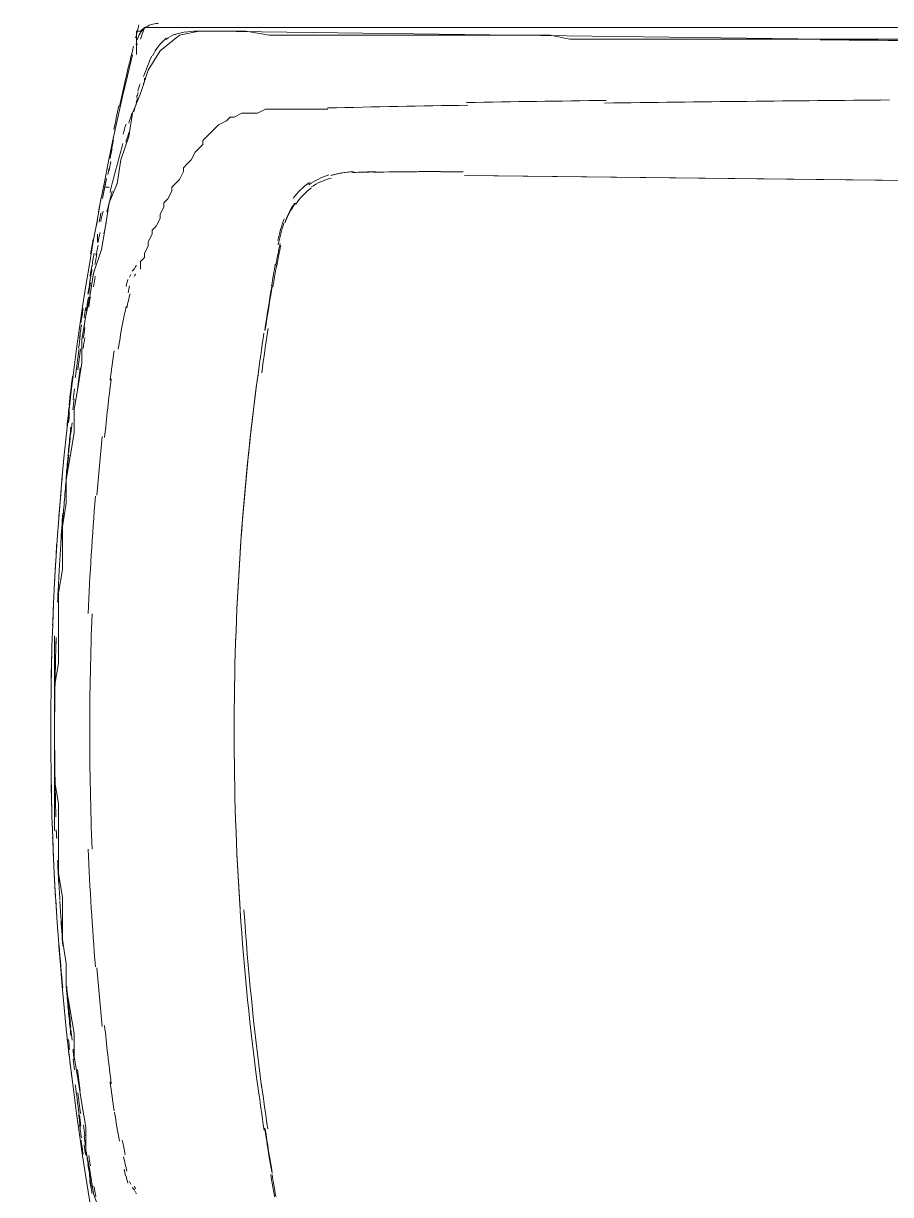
# Model space of a CAD drawing. Header units: metres. Extents: x 349703 to 349913, y 9282546 to 9282694.
# Drawn here: x 349793.636 to 349794.042, y 9282653.285 to 9282653.834 of the extents above; entities that cross this region are included whole.
import ezdxf

# ---------------------------------------------------------------- set-up
doc = ezdxf.new("R2010")
doc.units = ezdxf.units.M
doc.header["$LTSCALE"] = 0.25
doc.layers.add('ARQ-FONDO', color=253, linetype='CONTINUOUS', lineweight=9)

# ---------------------------------------------------------------- blocks, each defined once
blk = doc.blocks.new('LAVADORA')
at = {"layer": 'ARQ-FONDO', "linetype": 'Continuous', "lineweight": -2}
for p, q in [((3916.48117, 1596.18049), (3915.8488, 1596.18049)), ((3916.45741, 1596.17866), (3916.31486, 1596.17683)), ((3916.48849, 1596.18049), (3916.48117, 1596.18049)), ((3916.49031, 1596.17501), (3916.48849, 1596.18049)), ((3916.49031, 1596.17866), (3916.49214, 1596.17866)), ((3916.49214, 1596.17866), (3916.49214, 1596.1677)), ((3916.17047, 1596.17501), (3916.31486, 1596.17683)), ((3916.48849, 1596.1549), (3916.48849, 1596.15673)), ((3916.50676, 1596.10555), (3916.50493, 1596.10555)), ((3916.51042, 1596.08179), (3916.51042, 1596.08362)), ((3916.51042, 1596.07997), (3916.51042, 1596.08179))]:
    blk.add_line(p, q, dxfattribs=at)
for points in [[(3915.84514, 1596.18049), (3916.48849, 1596.18049), (3916.49031, 1596.17866), (3916.49214, 1596.17866), (3916.49214, 1596.1677)], [(3916.50859, 1595.62305), (3916.51225, 1595.63401), (3916.51407, 1595.64498), (3916.5159, 1595.65412), (3916.5159, 1595.66508), (3916.51773, 1595.67605), (3916.51956, 1595.68702), (3916.52138, 1595.69798), (3916.52138, 1595.70895), (3916.52321, 1595.71991), (3916.52504, 1595.73088), (3916.52504, 1595.74185), (3916.52687, 1595.75281), (3916.52687, 1595.76378), (3916.52687, 1595.77292), (3916.52869, 1595.78388), (3916.52869, 1595.79485), (3916.52869, 1595.80582), (3916.52869, 1595.81678), (3916.53052, 1595.82775), (3916.53052, 1595.83871), (3916.53052, 1595.84968), (3916.53052, 1595.86065), (3916.53052, 1595.87161), (3916.52869, 1595.88258), (3916.52869, 1595.89354), (3916.52869, 1595.90451), (3916.52869, 1595.91548), (3916.52687, 1595.92644), (3916.52687, 1595.93741), (3916.52687, 1595.94655), (3916.52504, 1595.95751), (3916.52504, 1595.96848), (3916.52321, 1595.97944), (3916.52138, 1595.99041), (3916.52138, 1596.00138), (3916.51956, 1596.01234), (3916.51773, 1596.02331), (3916.51773, 1596.03427), (3916.5159, 1596.04524), (3916.51407, 1596.05438), (3916.51225, 1596.06535), (3916.50859, 1596.07631), (3916.50676, 1596.08728), (3916.50493, 1596.09824), (3916.50128, 1596.10738), (3916.49945, 1596.11835), (3916.4958, 1596.12931), (3916.49397, 1596.14028), (3916.49031, 1596.14942), (3916.48666, 1596.16038), (3916.48117, 1596.16952), (3916.47204, 1596.17683), (3916.4629, 1596.17866), (3916.45193, 1596.17866), (3916.44097, 1596.17866), (3916.43, 1596.17683), (3916.41903, 1596.17683), (3916.40807, 1596.17683), (3916.3971, 1596.17683), (3916.38614, 1596.17683), (3916.37517, 1596.17683), (3916.3642, 1596.17683), (3916.35324, 1596.17683), (3916.34227, 1596.17683), (3916.33131, 1596.17683), (3916.32034, 1596.17683), (3916.30937, 1596.17683), (3916.29841, 1596.17683), (3916.28927, 1596.17501), (3916.2783, 1596.17501), (3916.26734, 1596.17501), (3916.25637, 1596.17501), (3916.2454, 1596.17501), (3916.23444, 1596.17501), (3916.22347, 1596.17501), (3916.21251, 1596.17501), (3916.20154, 1596.17501), (3916.19057, 1596.17501), (3916.17961, 1596.17501), (3916.16864, 1596.17501), (3916.15768, 1596.17501), (3916.14671, 1596.17501), (3916.13574, 1596.17501)], [(3916.48117, 1596.18049), (3915.8488, 1596.18049), (3915.84697, 1596.18049)], [(3916.33679, 1596.11104), (3916.17047, 1596.10921), (3916.00598, 1596.10738), (3916.00598, 1596.10921), (3916.00598, 1596.11104), (3916.00598, 1596.11286), (3916.00598, 1596.11469), (3916.00598, 1596.11652), (3916.00598, 1596.11835), (3916.00598, 1596.12018), (3916.00598, 1596.122), (3916.00598, 1596.12383), (3916.00598, 1596.12749), (3916.00598, 1596.12931), (3916.00598, 1596.13297), (3916.00598, 1596.1348), (3916.00598, 1596.13662), (3916.00598, 1596.14028), (3916.00598, 1596.14211), (3916.00598, 1596.14394), (3916.00598, 1596.14576), (3916.00598, 1596.14759)], [(3916.49031, 1596.06717), (3916.49031, 1596.07083), (3916.48849, 1596.07266), (3916.48849, 1596.07448), (3916.48666, 1596.07814), (3916.48666, 1596.07997), (3916.48483, 1596.08362), (3916.48483, 1596.08545), (3916.483, 1596.08728), (3916.48117, 1596.09093), (3916.48117, 1596.09276), (3916.47935, 1596.09642), (3916.47935, 1596.09824), (3916.47752, 1596.10007), (3916.47569, 1596.10373), (3916.47569, 1596.10555), (3916.47386, 1596.10738), (3916.47204, 1596.10921), (3916.47021, 1596.11286), (3916.47021, 1596.11469), (3916.46838, 1596.11652), (3916.46655, 1596.11835), (3916.46473, 1596.122), (3916.4629, 1596.12383), (3916.46107, 1596.12566), (3916.46107, 1596.12749), (3916.45924, 1596.12931), (3916.45741, 1596.13114), (3916.45559, 1596.13297), (3916.45376, 1596.1348), (3916.4501, 1596.13662), (3916.44828, 1596.13845), (3916.44645, 1596.13845), (3916.44279, 1596.14028), (3916.44097, 1596.14028), (3916.43731, 1596.14028), (3916.43548, 1596.14028), (3916.43183, 1596.14211), (3916.43, 1596.14211), (3916.42634, 1596.14211), (3916.42452, 1596.14211), (3916.42269, 1596.14211), (3916.41903, 1596.14211), (3916.41721, 1596.14211), (3916.41355, 1596.14211), (3916.41172, 1596.14211), (3916.40807, 1596.14211), (3916.40624, 1596.14211), (3916.40258, 1596.14211)], [(3916.40258, 1596.14211), (3916.40624, 1596.14211), (3916.40807, 1596.14211), (3916.41172, 1596.14211), (3916.41355, 1596.14211), (3916.41721, 1596.14211), (3916.41903, 1596.14211), (3916.42269, 1596.14211), (3916.42452, 1596.14211), (3916.42634, 1596.14211), (3916.43, 1596.14211), (3916.43183, 1596.14211), (3916.43548, 1596.14028), (3916.43731, 1596.14028), (3916.44097, 1596.14028), (3916.44279, 1596.14028), (3916.44645, 1596.13845), (3916.44828, 1596.13845), (3916.4501, 1596.13662), (3916.45376, 1596.1348), (3916.45559, 1596.13297), (3916.45741, 1596.13114), (3916.45924, 1596.12931), (3916.46107, 1596.12749), (3916.46107, 1596.12566), (3916.4629, 1596.12383), (3916.46473, 1596.122), (3916.46655, 1596.11835), (3916.46838, 1596.11652), (3916.47021, 1596.11469), (3916.47021, 1596.11286), (3916.47204, 1596.10921), (3916.47386, 1596.10738), (3916.47569, 1596.10555), (3916.47569, 1596.10373), (3916.47752, 1596.10007), (3916.47935, 1596.09824), (3916.47935, 1596.09642), (3916.48117, 1596.09276), (3916.48117, 1596.09093), (3916.483, 1596.08728), (3916.48483, 1596.08545), (3916.48483, 1596.08362), (3916.48666, 1596.07997), (3916.48666, 1596.07814), (3916.48849, 1596.07448), (3916.48849, 1596.07266), (3916.49031, 1596.07083), (3916.49031, 1596.06717)], [(3916.00781, 1596.10738), (3916.17412, 1596.10921), (3916.33862, 1596.11104)], [(3916.51042, 1596.07997), (3916.51042, 1596.08179), (3916.51042, 1596.08362)], [(3916.52869, 1595.89903), (3916.52869, 1595.90268), (3916.52869, 1595.90451), (3916.52869, 1595.90634), (3916.52869, 1595.90817), (3916.52869, 1595.90999)], [(3916.52869, 1595.78937), (3916.52869, 1595.79119), (3916.52869, 1595.79302), (3916.52869, 1595.79485), (3916.52869, 1595.79668), (3916.52869, 1595.80033)]]:
    blk.add_lwpolyline(points, dxfattribs=at)
blk.add_lwpolyline([(3916.53052, 1595.89537), (3916.53052, 1595.89537), (3916.53052, 1595.80399)], close=True, dxfattribs=at)
for points in [[(3916.46466, 1596.17864), (3916.46293, 1596.17867), (3916.46121, 1596.17867), (3916.45948, 1596.17865)], [(3916.46934, 1596.17821), (3916.46766, 1596.17848), (3916.46596, 1596.17864), (3916.46426, 1596.17866)], [(3916.48536, 1596.18177), (3916.4843, 1596.18213), (3916.48319, 1596.18232), (3916.48207, 1596.18232)], [(3916.48536, 1596.18177), (3916.4843, 1596.18213), (3916.48319, 1596.18232), (3916.48207, 1596.18232)], [(3916.48828, 1596.18018), (3916.4874, 1596.18087), (3916.48641, 1596.18141), (3916.48536, 1596.18177)], [(3916.48828, 1596.18018), (3916.4874, 1596.18087), (3916.48641, 1596.18141), (3916.48536, 1596.18177)], [(3916.49053, 1596.17773), (3916.48992, 1596.17866), (3916.48916, 1596.17949), (3916.48828, 1596.18018)], [(3916.49053, 1596.17773), (3916.48992, 1596.17866), (3916.48916, 1596.17949), (3916.48828, 1596.18018)], [(3916.49259, 1596.17552), (3916.49209, 1596.17755), (3916.49158, 1596.17958), (3916.49107, 1596.18161)], [(3916.02737, 1596.17357), (3916.0756, 1596.17382), (3916.12382, 1596.17419), (3916.17205, 1596.17468)], [(3916.47432, 1596.17695), (3916.47273, 1596.1776), (3916.47107, 1596.17807), (3916.46938, 1596.17835)], [(3916.47841, 1596.17478), (3916.47709, 1596.17585), (3916.47563, 1596.17672), (3916.47407, 1596.17736)], [(3916.48461, 1596.1671), (3916.48314, 1596.17032), (3916.48095, 1596.17315), (3916.47821, 1596.17538)], [(3916.49185, 1596.17467), (3916.49158, 1596.17576), (3916.49113, 1596.17679), (3916.49053, 1596.17773)], [(3916.49185, 1596.17467), (3916.49158, 1596.17576), (3916.49113, 1596.17679), (3916.49053, 1596.17773)], [(3916.49238, 1596.17228), (3916.49227, 1596.17272), (3916.49216, 1596.17315), (3916.49206, 1596.17359)], [(3916.49238, 1596.17228), (3916.49227, 1596.17272), (3916.49216, 1596.17315), (3916.49206, 1596.17359)], [(3916.49179, 1596.17276), (3916.49189, 1596.17231), (3916.49201, 1596.17187), (3916.49213, 1596.17143)], [(3916.49179, 1596.17276), (3916.49189, 1596.17231), (3916.49201, 1596.17187), (3916.49213, 1596.17143)], [(3916.4957, 1596.16279), (3916.495, 1596.16573), (3916.49429, 1596.16866), (3916.49357, 1596.17159)], [(3916.4957, 1596.16279), (3916.495, 1596.16573), (3916.49429, 1596.16866), (3916.49357, 1596.17159)], [(3916.4941, 1595.53377), (3916.54511, 1595.74195), (3916.5451, 1595.95937), (3916.49407, 1596.16755)], [(3916.48891, 1596.15744), (3916.48776, 1596.16069), (3916.48647, 1596.16388), (3916.48505, 1596.16701)], [(3916.49769, 1596.15452), (3916.49702, 1596.15742), (3916.49634, 1596.16032), (3916.49565, 1596.16322)], [(3916.49769, 1596.15452), (3916.49702, 1596.15742), (3916.49634, 1596.16032), (3916.49565, 1596.16322)], [(3916.4882, 1596.15583), (3916.48807, 1596.15621), (3916.48794, 1596.15658), (3916.48781, 1596.15695)], [(3916.4891, 1596.15339), (3916.48896, 1596.15378), (3916.48883, 1596.15418), (3916.48869, 1596.15457)], [(3916.4913, 1596.15171), (3916.49104, 1596.15246), (3916.49078, 1596.15322), (3916.49052, 1596.15397)], [(3916.49159, 1596.15054), (3916.49133, 1596.15131), (3916.49107, 1596.15208), (3916.49081, 1596.15285)], [(3916.50021, 1596.14342), (3916.49937, 1596.14715), (3916.49852, 1596.15087), (3916.49766, 1596.15459)], [(3916.50021, 1596.14342), (3916.49937, 1596.14715), (3916.49852, 1596.15087), (3916.49766, 1596.15459)], [(3916.273, 1596.14502), (3916.22854, 1596.14559), (3916.18408, 1596.14606), (3916.13962, 1596.14644)], [(3916.273, 1596.14502), (3916.22854, 1596.14559), (3916.18408, 1596.14606), (3916.13962, 1596.14644)], [(3916.33766, 1596.14527), (3916.31584, 1596.14564), (3916.29403, 1596.14596), (3916.27221, 1596.14624)], [(3916.33766, 1596.14527), (3916.31584, 1596.14564), (3916.29403, 1596.14596), (3916.27221, 1596.14624)], [(3916.49216, 1596.1476), (3916.49191, 1596.14836), (3916.49166, 1596.14912), (3916.4914, 1596.14988)], [(3916.49236, 1596.14511), (3916.49211, 1596.14588), (3916.49186, 1596.14664), (3916.49161, 1596.1474)], [(3916.40267, 1596.14274), (3916.38081, 1596.14321), (3916.35895, 1596.14363), (3916.33708, 1596.144)], [(3916.40267, 1596.14274), (3916.38081, 1596.14321), (3916.35895, 1596.14363), (3916.33708, 1596.144)], [(3916.49349, 1596.14091), (3916.493, 1596.14246), (3916.4925, 1596.14401), (3916.492, 1596.14556)], [(3916.49574, 1596.1356), (3916.49526, 1596.13714), (3916.49479, 1596.13868), (3916.4943, 1596.14021)], [(3916.50283, 1596.13259), (3916.50203, 1596.13628), (3916.50122, 1596.13995), (3916.50039, 1596.14363)], [(3916.50283, 1596.13259), (3916.50203, 1596.13628), (3916.50122, 1596.13995), (3916.50039, 1596.14363)], [(3916.49849, 1596.13049), (3916.49803, 1596.13205), (3916.49756, 1596.13361), (3916.49708, 1596.13516)], [(3916.49712, 1596.1266), (3916.49667, 1596.12815), (3916.49622, 1596.1297), (3916.49576, 1596.13125)], [(3916.50325, 1596.12753), (3916.50291, 1596.12911), (3916.50257, 1596.13069), (3916.50222, 1596.13227)], [(3916.50325, 1596.12753), (3916.50291, 1596.12911), (3916.50257, 1596.13069), (3916.50222, 1596.13227)], [(3916.50113, 1596.11662), (3916.50028, 1596.11975), (3916.49941, 1596.12287), (3916.49852, 1596.12598)], [(3916.50394, 1596.12302), (3916.50362, 1596.12453), (3916.5033, 1596.12605), (3916.50297, 1596.12756)], [(3916.50394, 1596.12302), (3916.50362, 1596.12453), (3916.5033, 1596.12605), (3916.50297, 1596.12756)], [(3916.50455, 1596.119), (3916.50423, 1596.12055), (3916.50391, 1596.12209), (3916.50358, 1596.12363)], [(3916.50455, 1596.119), (3916.50423, 1596.12055), (3916.50391, 1596.12209), (3916.50358, 1596.12363)], [(3916.35996, 1596.11286), (3916.35305, 1596.11288), (3916.34615, 1596.11284), (3916.33925, 1596.11275)], [(3916.36018, 1596.11285), (3916.3533, 1596.11289), (3916.34641, 1596.11286), (3916.33953, 1596.11276)], [(3916.37914, 1596.11262), (3916.3722, 1596.11276), (3916.36527, 1596.11284), (3916.35834, 1596.11286)], [(3916.38147, 1596.11258), (3916.3746, 1596.11272), (3916.36774, 1596.1128), (3916.36088, 1596.11284)], [(3916.39072, 1596.11243), (3916.38726, 1596.11262), (3916.3838, 1596.11274), (3916.38033, 1596.11281)], [(3916.39096, 1596.11246), (3916.38749, 1596.11259), (3916.38403, 1596.11268), (3916.38056, 1596.11275)], [(3916.4008, 1596.11125), (3916.39744, 1596.11217), (3916.39399, 1596.11271), (3916.39052, 1596.11283)], [(3916.4012, 1596.11098), (3916.3979, 1596.11201), (3916.39448, 1596.11263), (3916.39102, 1596.11281)], [(3916.50339, 1596.10787), (3916.50259, 1596.111), (3916.50178, 1596.11413), (3916.50093, 1596.11725)], [(3916.50513, 1596.11307), (3916.50481, 1596.11459), (3916.5045, 1596.11611), (3916.50419, 1596.11762)], [(3916.50513, 1596.11307), (3916.50481, 1596.11459), (3916.5045, 1596.11611), (3916.50419, 1596.11762)], [(3916.50561, 1596.11145), (3916.5054, 1596.11248), (3916.50519, 1596.11351), (3916.50498, 1596.11454)], [(3916.50561, 1596.11145), (3916.5054, 1596.11248), (3916.50519, 1596.11351), (3916.50498, 1596.11454)], [(3916.41038, 1596.10559), (3916.40752, 1596.10752), (3916.40437, 1596.10897), (3916.40105, 1596.10988)], [(3916.41148, 1596.10665), (3916.40864, 1596.10873), (3916.40548, 1596.11034), (3916.40212, 1596.1114)], [(3916.4188, 1596.10037), (3916.41672, 1596.10326), (3916.41414, 1596.10575), (3916.41119, 1596.10773)], [(3916.50457, 1596.10313), (3916.50418, 1596.10471), (3916.50379, 1596.10629), (3916.50339, 1596.10787)], [(3916.50682, 1596.10636), (3916.5066, 1596.10746), (3916.50638, 1596.10856), (3916.50615, 1596.10966)], [(3916.50679, 1596.10649), (3916.50658, 1596.10754), (3916.50637, 1596.1086), (3916.50615, 1596.10966)], [(3916.4176, 1596.09765), (3916.41565, 1596.10055), (3916.41322, 1596.1031), (3916.4104, 1596.10517)], [(3916.50477, 1596.09894), (3916.50439, 1596.10052), (3916.50401, 1596.1021), (3916.50362, 1596.10368)], [(3916.50807, 1596.10023), (3916.50764, 1596.10244), (3916.5072, 1596.10464), (3916.50676, 1596.10685)], [(3916.50807, 1596.10023), (3916.50765, 1596.10235), (3916.50723, 1596.10447), (3916.50681, 1596.10658)], [(3916.42251, 1596.08902), (3916.42137, 1596.09226), (3916.41977, 1596.09532), (3916.41776, 1596.0981)], [(3916.42265, 1596.08891), (3916.42159, 1596.09215), (3916.42009, 1596.09522), (3916.41819, 1596.09806)], [(3916.50602, 1596.09397), (3916.50565, 1596.09555), (3916.50528, 1596.09714), (3916.5049, 1596.09873)], [(3916.50993, 1596.0941), (3916.50952, 1596.09626), (3916.5091, 1596.09842), (3916.50868, 1596.10058)], [(3916.50993, 1596.0941), (3916.50952, 1596.09626), (3916.5091, 1596.09842), (3916.50868, 1596.10058)], [(3916.42598, 1596.08058), (3916.42521, 1596.08401), (3916.42424, 1596.08739), (3916.42308, 1596.09071)], [(3916.50895, 1596.08954), (3916.50859, 1596.09115), (3916.50822, 1596.09275), (3916.50785, 1596.09435)], [(3916.50967, 1596.08915), (3916.5094, 1596.09062), (3916.50912, 1596.09209), (3916.50884, 1596.09356)], [(3916.50967, 1596.08915), (3916.5094, 1596.09062), (3916.50912, 1596.09209), (3916.50884, 1596.09356)], [(3916.42587, 1596.07861), (3916.42513, 1596.08204), (3916.42421, 1596.08542), (3916.42311, 1596.08875)], [(3916.50744, 1596.08393), (3916.5071, 1596.08553), (3916.50675, 1596.08712), (3916.50639, 1596.08871)], [(3916.51119, 1596.08621), (3916.51092, 1596.08767), (3916.51066, 1596.08913), (3916.51038, 1596.09059)], [(3916.51119, 1596.08621), (3916.51092, 1596.08767), (3916.51066, 1596.08913), (3916.51038, 1596.09059)], [(3916.51024, 1596.07952), (3916.50991, 1596.08112), (3916.50957, 1596.08272), (3916.50923, 1596.08432)], [(3916.5137, 1596.07435), (3916.51332, 1596.07653), (3916.51294, 1596.07871), (3916.51255, 1596.08089)], [(3916.5137, 1596.07435), (3916.51332, 1596.07653), (3916.51294, 1596.07871), (3916.51255, 1596.08089)], [(3916.42657, 1596.06818), (3916.42598, 1596.07161), (3916.42532, 1596.07502), (3916.42458, 1596.07842)], [(3916.42695, 1596.06894), (3916.42636, 1596.07237), (3916.42569, 1596.07578), (3916.42492, 1596.07917)], [(3916.51114, 1596.07365), (3916.51082, 1596.07525), (3916.5105, 1596.07684), (3916.51017, 1596.07843)], [(3916.51167, 1596.06939), (3916.51136, 1596.07102), (3916.51104, 1596.07265), (3916.51071, 1596.07428)], [(3916.51311, 1596.06813), (3916.51275, 1596.07029), (3916.51238, 1596.07246), (3916.51201, 1596.07462)], [(3916.51311, 1596.06813), (3916.51275, 1596.07029), (3916.51238, 1596.07246), (3916.51201, 1596.07462)], [(3916.42835, 1596.05871), (3916.42778, 1596.06211), (3916.42721, 1596.06551), (3916.42663, 1596.0689)], [(3916.42893, 1596.05933), (3916.42836, 1596.06273), (3916.42778, 1596.06613), (3916.42719, 1596.06952)], [(3916.49226, 1596.0691), (3916.49239, 1596.06869), (3916.49261, 1596.06832), (3916.49291, 1596.06801)], [(3916.49226, 1596.0691), (3916.49239, 1596.06869), (3916.49261, 1596.06832), (3916.49291, 1596.06801)], [(3916.49322, 1596.06377), (3916.49301, 1596.06417), (3916.49277, 1596.06453), (3916.49248, 1596.06487)], [(3916.49322, 1596.06377), (3916.49301, 1596.06417), (3916.49277, 1596.06453), (3916.49248, 1596.06487)], [(3916.49415, 1596.06627), (3916.49379, 1596.0667), (3916.49341, 1596.06712), (3916.49302, 1596.06753)], [(3916.49415, 1596.06627), (3916.49379, 1596.0667), (3916.49341, 1596.06712), (3916.49302, 1596.06753)], [(3916.49539, 1596.06334), (3916.49524, 1596.06379), (3916.49506, 1596.06422), (3916.49484, 1596.06463)], [(3916.49539, 1596.06334), (3916.49524, 1596.06379), (3916.49506, 1596.06422), (3916.49484, 1596.06463)], [(3916.51233, 1596.05896), (3916.51205, 1596.06058), (3916.51176, 1596.0622), (3916.51146, 1596.06382)], [(3916.5141, 1596.06067), (3916.51375, 1596.06285), (3916.51339, 1596.06502), (3916.51303, 1596.0672)], [(3916.5141, 1596.06067), (3916.51375, 1596.06285), (3916.51339, 1596.06502), (3916.51303, 1596.0672)], [(3916.51395, 1596.06387), (3916.51365, 1596.06548), (3916.51335, 1596.0671), (3916.51304, 1596.06871)], [(3916.4319, 1596.03882), (3916.43085, 1596.04575), (3916.42975, 1596.05266), (3916.42859, 1596.05957)], [(3916.43213, 1596.03843), (3916.4311, 1596.04531), (3916.43001, 1596.05218), (3916.42886, 1596.05904)], [(3916.49539, 1596.05934), (3916.4956, 1596.05825), (3916.49584, 1596.05718), (3916.49611, 1596.05611)], [(3916.49539, 1596.05934), (3916.4956, 1596.05825), (3916.49584, 1596.05718), (3916.49611, 1596.05611)], [(3916.49707, 1596.05905), (3916.49685, 1596.06015), (3916.49656, 1596.06123), (3916.49621, 1596.0623)], [(3916.49707, 1596.05905), (3916.49685, 1596.06015), (3916.49656, 1596.06123), (3916.49621, 1596.0623)], [(3916.51454, 1596.05576), (3916.51426, 1596.05741), (3916.51398, 1596.05905), (3916.51369, 1596.0607)], [(3916.5149, 1596.05538), (3916.51455, 1596.0576), (3916.5142, 1596.05982), (3916.51385, 1596.06203)], [(3916.51488, 1596.05549), (3916.51454, 1596.05767), (3916.5142, 1596.05985), (3916.51385, 1596.06203)], [(3916.49672, 1596.04899), (3916.49624, 1596.05123), (3916.49573, 1596.05346), (3916.49517, 1596.05568)], [(3916.49672, 1596.04899), (3916.49624, 1596.05123), (3916.49573, 1596.05346), (3916.49517, 1596.05568)], [(3916.51456, 1596.0494), (3916.51429, 1596.05102), (3916.51402, 1596.05264), (3916.51375, 1596.05426)], [(3916.5157, 1596.04756), (3916.51537, 1596.04973), (3916.51504, 1596.05191), (3916.51471, 1596.05408)], [(3916.5157, 1596.04756), (3916.51538, 1596.0497), (3916.51505, 1596.05183), (3916.51472, 1596.05396)], [(3916.49839, 1596.04294), (3916.49796, 1596.04519), (3916.4975, 1596.04744), (3916.49702, 1596.04968)], [(3916.49839, 1596.04294), (3916.49796, 1596.04519), (3916.4975, 1596.04744), (3916.49702, 1596.04968)], [(3916.51674, 1596.04431), (3916.51648, 1596.04594), (3916.51622, 1596.04758), (3916.51595, 1596.04921)], [(3916.51813, 1596.04218), (3916.51781, 1596.04437), (3916.51749, 1596.04657), (3916.51717, 1596.04876)], [(3916.51813, 1596.04218), (3916.51781, 1596.04437), (3916.51749, 1596.04657), (3916.51717, 1596.04876)], [(3916.50072, 1596.02975), (3916.50002, 1596.03428), (3916.49923, 1596.03879), (3916.49836, 1596.04328)], [(3916.50072, 1596.02975), (3916.50002, 1596.03428), (3916.49923, 1596.03879), (3916.49836, 1596.04328)], [(3916.51673, 1596.04015), (3916.51648, 1596.0418), (3916.51622, 1596.04344), (3916.51596, 1596.04509)], [(3916.43353, 1596.01865), (3916.4326, 1596.02554), (3916.43162, 1596.03243), (3916.43058, 1596.03931)], [(3916.43544, 1596.01647), (3916.43451, 1596.02339), (3916.43353, 1596.03029), (3916.4325, 1596.03719)], [(3916.51707, 1596.0349), (3916.51683, 1596.03655), (3916.51659, 1596.03821), (3916.51634, 1596.03986)], [(3916.51881, 1596.03502), (3916.51852, 1596.03705), (3916.51824, 1596.03909), (3916.51794, 1596.04112)], [(3916.51881, 1596.03502), (3916.51852, 1596.03705), (3916.51824, 1596.03909), (3916.51794, 1596.04112)], [(3916.5193, 1596.0301), (3916.51903, 1596.03211), (3916.51876, 1596.03412), (3916.51848, 1596.03613)], [(3916.5193, 1596.0301), (3916.51903, 1596.03211), (3916.51876, 1596.03412), (3916.51848, 1596.03613)], [(3916.51711, 1596.03006), (3916.51688, 1596.03171), (3916.51664, 1596.03335), (3916.5164, 1596.03499)], [(3916.50454, 1596.01522), (3916.50396, 1596.01978), (3916.50332, 1596.02434), (3916.50261, 1596.02889)], [(3916.50454, 1596.01522), (3916.50396, 1596.01978), (3916.50332, 1596.02434), (3916.50261, 1596.02889)], [(3916.51966, 1596.01995), (3916.51923, 1596.02325), (3916.51878, 1596.02655), (3916.51831, 1596.02984)], [(3916.52082, 1596.01627), (3916.52026, 1596.02079), (3916.51968, 1596.02531), (3916.51907, 1596.02983)], [(3916.52082, 1596.01627), (3916.52026, 1596.02079), (3916.51968, 1596.02531), (3916.51907, 1596.02983)], [(3916.51978, 1596.01096), (3916.51938, 1596.01426), (3916.51896, 1596.01756), (3916.51853, 1596.02086)], [(3916.44364, 1595.93462), (3916.44178, 1595.96251), (3916.43899, 1595.99033), (3916.43528, 1596.01803)], [(3916.44367, 1595.93414), (3916.44182, 1595.96183), (3916.43906, 1595.98945), (3916.43539, 1596.01695)], [(3916.50711, 1595.98829), (3916.5062, 1595.99744), (3916.50516, 1596.00658), (3916.504, 1596.0157)], [(3916.50711, 1595.98829), (3916.5062, 1595.99744), (3916.50516, 1596.00658), (3916.504, 1596.0157)], [(3916.52374, 1596.0035), (3916.52323, 1596.008), (3916.5227, 1596.0125), (3916.52215, 1596.01699)], [(3916.52374, 1596.0035), (3916.52323, 1596.008), (3916.5227, 1596.0125), (3916.52215, 1596.01699)], [(3916.52187, 1596.00608), (3916.52167, 1596.00774), (3916.52147, 1596.00939), (3916.52127, 1596.01105)], [(3916.52191, 1596.00117), (3916.52172, 1596.00285), (3916.52152, 1596.00453), (3916.52132, 1596.0062)], [(3916.52404, 1595.99515), (3916.52386, 1595.99679), (3916.52367, 1595.99843), (3916.52349, 1596.00007)], [(3916.52469, 1595.99355), (3916.52436, 1595.9966), (3916.52403, 1595.99965), (3916.52368, 1596.0027)], [(3916.52469, 1595.99355), (3916.52436, 1595.9966), (3916.52403, 1595.99965), (3916.52368, 1596.0027)], [(3916.52286, 1595.99017), (3916.52268, 1595.99183), (3916.5225, 1595.9935), (3916.52231, 1595.99516)], [(3916.52383, 1595.9839), (3916.52352, 1595.98699), (3916.52321, 1595.99008), (3916.52288, 1595.99316)], [(3916.52383, 1595.9839), (3916.52352, 1595.98699), (3916.52321, 1595.99008), (3916.52288, 1595.99316)], [(3916.51069, 1595.96127), (3916.50994, 1595.97043), (3916.50911, 1595.97959), (3916.50819, 1595.98873)], [(3916.51069, 1595.96127), (3916.50994, 1595.97043), (3916.50911, 1595.97959), (3916.50819, 1595.98873)], [(3916.52393, 1595.98129), (3916.5236, 1595.9846), (3916.52326, 1595.98791), (3916.5229, 1595.99122)], [(3916.52426, 1595.97946), (3916.52412, 1595.98094), (3916.52398, 1595.98242), (3916.52383, 1595.9839)], [(3916.52426, 1595.97946), (3916.52412, 1595.98094), (3916.52398, 1595.98242), (3916.52383, 1595.9839)], [(3916.52485, 1595.97019), (3916.52454, 1595.97352), (3916.52422, 1595.97685), (3916.52389, 1595.98018)], [(3916.52471, 1595.97455), (3916.52457, 1595.97607), (3916.52443, 1595.97759), (3916.52428, 1595.97911)], [(3916.52471, 1595.97455), (3916.52457, 1595.97607), (3916.52443, 1595.97759), (3916.52428, 1595.97911)], [(3916.52513, 1595.96999), (3916.52499, 1595.97151), (3916.52485, 1595.97303), (3916.52471, 1595.97455)], [(3916.52513, 1595.96999), (3916.52499, 1595.97151), (3916.52485, 1595.97303), (3916.52471, 1595.97455)], [(3916.52579, 1595.96063), (3916.52552, 1595.96392), (3916.52522, 1595.96722), (3916.52492, 1595.97051)], [(3916.52736, 1595.9653), (3916.52723, 1595.96687), (3916.52709, 1595.96843), (3916.52695, 1595.96999)], [(3916.52736, 1595.9653), (3916.52723, 1595.96687), (3916.52709, 1595.96843), (3916.52695, 1595.96999)], [(3916.52847, 1595.95147), (3916.52813, 1595.95603), (3916.52776, 1595.96059), (3916.52737, 1595.96515)], [(3916.52847, 1595.95147), (3916.52813, 1595.95603), (3916.52776, 1595.96059), (3916.52737, 1595.96515)], [(3916.51477, 1595.90576), (3916.51402, 1595.92414), (3916.51289, 1595.9425), (3916.51138, 1595.96083)], [(3916.51477, 1595.90576), (3916.51402, 1595.92414), (3916.51289, 1595.9425), (3916.51138, 1595.96083)], [(3916.52661, 1595.95048), (3916.52635, 1595.95381), (3916.52608, 1595.95715), (3916.5258, 1595.96048)], [(3916.52734, 1595.9406), (3916.52711, 1595.94394), (3916.52686, 1595.94728), (3916.5266, 1595.95062)], [(3916.52763, 1595.93913), (3916.52733, 1595.94372), (3916.52701, 1595.94831), (3916.52666, 1595.95289)], [(3916.52763, 1595.93913), (3916.52733, 1595.94372), (3916.52701, 1595.94831), (3916.52666, 1595.95289)], [(3916.52803, 1595.9314), (3916.52782, 1595.9347), (3916.52761, 1595.93799), (3916.52738, 1595.94129)], [(3916.52983, 1595.93318), (3916.52971, 1595.93512), (3916.52959, 1595.93707), (3916.52946, 1595.93901)], [(3916.52983, 1595.93318), (3916.52971, 1595.93512), (3916.52959, 1595.93707), (3916.52946, 1595.93901)], [(3916.44645, 1595.85059), (3916.44645, 1595.8785), (3916.44552, 1595.90641), (3916.44366, 1595.93425)], [(3916.44645, 1595.85059), (3916.44645, 1595.87838), (3916.44553, 1595.90617), (3916.44368, 1595.93389)], [(3916.53017, 1595.92734), (3916.53006, 1595.92929), (3916.52995, 1595.93123), (3916.52983, 1595.93318)], [(3916.53017, 1595.92734), (3916.53006, 1595.92929), (3916.52995, 1595.93123), (3916.52983, 1595.93318)], [(3916.52861, 1595.92147), (3916.52842, 1595.92482), (3916.52823, 1595.92816), (3916.52802, 1595.93151)], [(3916.53065, 1595.91843), (3916.5305, 1595.92136), (3916.53034, 1595.9243), (3916.53018, 1595.92724)], [(3916.53065, 1595.91843), (3916.5305, 1595.92136), (3916.53034, 1595.9243), (3916.53018, 1595.92724)], [(3916.52912, 1595.91108), (3916.52896, 1595.91441), (3916.5288, 1595.91774), (3916.52862, 1595.92107)], [(3916.53107, 1595.90932), (3916.53094, 1595.9123), (3916.5308, 1595.91527), (3916.53065, 1595.91824)], [(3916.53107, 1595.90932), (3916.53094, 1595.9123), (3916.5308, 1595.91527), (3916.53065, 1595.91824)], [(3916.51407, 1595.85059), (3916.51407, 1595.86896), (3916.5137, 1595.88733), (3916.51294, 1595.90568)], [(3916.51407, 1595.85059), (3916.51407, 1595.86896), (3916.5137, 1595.88733), (3916.51294, 1595.90568)], [(3916.53143, 1595.90027), (3916.53132, 1595.90328), (3916.5312, 1595.90629), (3916.53107, 1595.90929)], [(3916.53143, 1595.90027), (3916.53132, 1595.90328), (3916.5312, 1595.90629), (3916.53107, 1595.90929)], [(3916.52991, 1595.89113), (3916.52982, 1595.89413), (3916.52972, 1595.89713), (3916.52961, 1595.90013)], [(3916.52991, 1595.89113), (3916.52982, 1595.89413), (3916.52972, 1595.89713), (3916.52961, 1595.90013)], [(3916.53156, 1595.8959), (3916.5315, 1595.89759), (3916.53143, 1595.89929), (3916.53137, 1595.90098)], [(3916.5299, 1595.89082), (3916.52984, 1595.89247), (3916.52979, 1595.89412), (3916.52973, 1595.89577)], [(3916.53036, 1595.87071), (3916.53026, 1595.87738), (3916.5301, 1595.88404), (3916.5299, 1595.89071)], [(3916.5322, 1595.8709), (3916.53209, 1595.87763), (3916.53194, 1595.88435), (3916.53174, 1595.89107)], [(3916.5322, 1595.8709), (3916.53209, 1595.87763), (3916.53194, 1595.88435), (3916.53174, 1595.89107)], [(3916.53052, 1595.85059), (3916.53052, 1595.85733), (3916.53047, 1595.86406), (3916.53037, 1595.87079)], [(3916.53052, 1595.85059), (3916.53052, 1595.85733), (3916.53047, 1595.86406), (3916.53037, 1595.87079)], [(3916.53052, 1595.85059), (3916.53052, 1595.85725), (3916.53047, 1595.86391), (3916.53037, 1595.87057)], [(3916.44366, 1595.76693), (3916.44552, 1595.79478), (3916.44645, 1595.82268), (3916.44645, 1595.85059)], [(3916.44368, 1595.76729), (3916.44553, 1595.79502), (3916.44645, 1595.8228), (3916.44645, 1595.85059)], [(3916.51294, 1595.79537), (3916.51369, 1595.81377), (3916.51407, 1595.83218), (3916.51407, 1595.85059)], [(3916.51294, 1595.79537), (3916.51369, 1595.81377), (3916.51407, 1595.83218), (3916.51407, 1595.85059)], [(3916.53037, 1595.8304), (3916.53047, 1595.83713), (3916.53052, 1595.84386), (3916.53052, 1595.85059)], [(3916.53037, 1595.8304), (3916.53047, 1595.83713), (3916.53052, 1595.84386), (3916.53052, 1595.85059)], [(3916.53037, 1595.83061), (3916.53047, 1595.83727), (3916.53052, 1595.84393), (3916.53052, 1595.85059)], [(3916.5299, 1595.81048), (3916.5301, 1595.81714), (3916.53026, 1595.82381), (3916.53036, 1595.83047)], [(3916.53174, 1595.81011), (3916.53194, 1595.81684), (3916.53209, 1595.82356), (3916.5322, 1595.83029)], [(3916.53174, 1595.81011), (3916.53194, 1595.81684), (3916.53209, 1595.82356), (3916.5322, 1595.83029)], [(3916.52954, 1595.80034), (3916.52961, 1595.80203), (3916.52967, 1595.80373), (3916.52973, 1595.80542)], [(3916.52961, 1595.80105), (3916.52972, 1595.80405), (3916.52982, 1595.80706), (3916.52991, 1595.81006)], [(3916.52961, 1595.80105), (3916.52972, 1595.80405), (3916.52982, 1595.80706), (3916.52991, 1595.81006)], [(3916.53156, 1595.80542), (3916.53162, 1595.80707), (3916.53167, 1595.80872), (3916.53172, 1595.81037)], [(3916.53107, 1595.79189), (3916.5312, 1595.7949), (3916.53132, 1595.79791), (3916.53143, 1595.80092)], [(3916.53107, 1595.79189), (3916.5312, 1595.7949), (3916.53132, 1595.79791), (3916.53143, 1595.80092)], [(3916.51137, 1595.74023), (3916.51288, 1595.75856), (3916.51401, 1595.77692), (3916.51477, 1595.7953)], [(3916.51137, 1595.74023), (3916.51288, 1595.75856), (3916.51401, 1595.77692), (3916.51477, 1595.7953)], [(3916.52862, 1595.78011), (3916.5288, 1595.78344), (3916.52896, 1595.78677), (3916.52912, 1595.7901)], [(3916.53065, 1595.78294), (3916.5308, 1595.78592), (3916.53094, 1595.78889), (3916.53107, 1595.79186)], [(3916.53065, 1595.78294), (3916.5308, 1595.78592), (3916.53094, 1595.78889), (3916.53107, 1595.79186)], [(3916.52803, 1595.77162), (3916.52823, 1595.77496), (3916.52843, 1595.7783), (3916.52861, 1595.78165)], [(3916.53018, 1595.77395), (3916.53034, 1595.77689), (3916.5305, 1595.77982), (3916.53065, 1595.78276)], [(3916.53018, 1595.77395), (3916.53034, 1595.77689), (3916.5305, 1595.77982), (3916.53065, 1595.78276)], [(3916.52983, 1595.76984), (3916.52995, 1595.77178), (3916.53006, 1595.77373), (3916.53017, 1595.77567)], [(3916.52983, 1595.76984), (3916.52995, 1595.77178), (3916.53006, 1595.77373), (3916.53017, 1595.77567)], [(3916.43358, 1595.68399), (3916.43724, 1595.71154), (3916.44, 1595.7392), (3916.44184, 1595.76693)], [(3916.52663, 1595.75127), (3916.52714, 1595.7579), (3916.5276, 1595.76453), (3916.52801, 1595.77117)], [(3916.52946, 1595.764), (3916.52959, 1595.76595), (3916.52971, 1595.76789), (3916.52983, 1595.76984)], [(3916.52946, 1595.764), (3916.52959, 1595.76595), (3916.52971, 1595.76789), (3916.52983, 1595.76984)], [(3916.43528, 1595.68315), (3916.43899, 1595.71086), (3916.44178, 1595.73868), (3916.44364, 1595.76657)], [(3916.52666, 1595.75012), (3916.52701, 1595.75471), (3916.52733, 1595.75929), (3916.52763, 1595.76388)], [(3916.52666, 1595.75012), (3916.52701, 1595.75471), (3916.52733, 1595.75929), (3916.52763, 1595.76388)], [(3916.52674, 1595.73051), (3916.52735, 1595.73714), (3916.52791, 1595.74378), (3916.52843, 1595.75043)], [(3916.52737, 1595.73604), (3916.52776, 1595.7406), (3916.52813, 1595.74515), (3916.52847, 1595.74971)], [(3916.52737, 1595.73604), (3916.52776, 1595.7406), (3916.52813, 1595.74515), (3916.52847, 1595.74971)], [(3916.50818, 1595.71231), (3916.50909, 1595.72145), (3916.50993, 1595.7306), (3916.51068, 1595.73976)], [(3916.50818, 1595.71231), (3916.50909, 1595.72145), (3916.50993, 1595.7306), (3916.51068, 1595.73976)], [(3916.52695, 1595.73119), (3916.52709, 1595.73276), (3916.52723, 1595.73432), (3916.52736, 1595.73588)], [(3916.52695, 1595.73119), (3916.52709, 1595.73276), (3916.52723, 1595.73432), (3916.52736, 1595.73588)], [(3916.52389, 1595.721), (3916.52422, 1595.72433), (3916.52454, 1595.72766), (3916.52485, 1595.731)], [(3916.52471, 1595.72663), (3916.52485, 1595.72815), (3916.52499, 1595.72967), (3916.52513, 1595.73119)], [(3916.52471, 1595.72663), (3916.52485, 1595.72815), (3916.52499, 1595.72967), (3916.52513, 1595.73119)], [(3916.52428, 1595.72208), (3916.52443, 1595.72359), (3916.52457, 1595.72511), (3916.52471, 1595.72663)], [(3916.52428, 1595.72208), (3916.52443, 1595.72359), (3916.52457, 1595.72511), (3916.52471, 1595.72663)], [(3916.5229, 1595.7118), (3916.52326, 1595.71511), (3916.5236, 1595.71842), (3916.52393, 1595.72173)], [(3916.52383, 1595.71729), (3916.52398, 1595.71877), (3916.52412, 1595.72025), (3916.52426, 1595.72173)], [(3916.52383, 1595.71729), (3916.52398, 1595.71877), (3916.52412, 1595.72025), (3916.52426, 1595.72173)], [(3916.50399, 1595.68538), (3916.50515, 1595.69451), (3916.50619, 1595.70365), (3916.5071, 1595.7128)], [(3916.50399, 1595.68538), (3916.50515, 1595.69451), (3916.50619, 1595.70365), (3916.5071, 1595.7128)], [(3916.52288, 1595.70802), (3916.52321, 1595.71111), (3916.52352, 1595.7142), (3916.52383, 1595.71729)], [(3916.52288, 1595.70802), (3916.52321, 1595.71111), (3916.52352, 1595.7142), (3916.52383, 1595.71729)], [(3916.5223, 1595.70583), (3916.52249, 1595.70749), (3916.52267, 1595.70916), (3916.52285, 1595.71082)], [(3916.52368, 1595.69849), (3916.52403, 1595.70154), (3916.52436, 1595.70459), (3916.52469, 1595.70764)], [(3916.52368, 1595.69849), (3916.52403, 1595.70154), (3916.52436, 1595.70459), (3916.52469, 1595.70764)], [(3916.52131, 1595.6966), (3916.52151, 1595.69827), (3916.5217, 1595.69995), (3916.5219, 1595.70163)], [(3916.5235, 1595.70133), (3916.52369, 1595.70297), (3916.52387, 1595.7046), (3916.52405, 1595.70624)], [(3916.52127, 1595.69197), (3916.52147, 1595.69362), (3916.52167, 1595.69528), (3916.52187, 1595.69693)], [(3916.52215, 1595.68602), (3916.5227, 1595.69052), (3916.52323, 1595.69501), (3916.52374, 1595.69951)], [(3916.52215, 1595.68602), (3916.5227, 1595.69052), (3916.52323, 1595.69501), (3916.52374, 1595.69951)], [(3916.51853, 1595.68215), (3916.51896, 1595.68545), (3916.51938, 1595.68875), (3916.51978, 1595.69205)], [(3916.43069, 1595.66426), (3916.43172, 1595.67115), (3916.4327, 1595.67805), (3916.43362, 1595.68496)], [(3916.50264, 1595.67276), (3916.50334, 1595.67729), (3916.50398, 1595.68183), (3916.50456, 1595.68638)], [(3916.50264, 1595.67276), (3916.50334, 1595.67729), (3916.50398, 1595.68183), (3916.50456, 1595.68638)], [(3916.51907, 1595.67135), (3916.51968, 1595.67587), (3916.52026, 1595.68039), (3916.52082, 1595.68492)], [(3916.51907, 1595.67135), (3916.51968, 1595.67587), (3916.52026, 1595.68039), (3916.52082, 1595.68492)], [(3916.43241, 1595.66371), (3916.43345, 1595.67058), (3916.43443, 1595.67747), (3916.43536, 1595.68437)], [(3916.51831, 1595.67134), (3916.51878, 1595.67464), (3916.51923, 1595.67794), (3916.51966, 1595.68124)], [(3916.50009, 1595.65851), (3916.50096, 1595.66302), (3916.50175, 1595.66754), (3916.50245, 1595.67208)], [(3916.50009, 1595.65851), (3916.50096, 1595.66302), (3916.50175, 1595.66754), (3916.50245, 1595.67208)], [(3916.51821, 1595.66593), (3916.51845, 1595.66758), (3916.51869, 1595.66922), (3916.51892, 1595.67087)], [(3916.51848, 1595.66505), (3916.51876, 1595.66707), (3916.51903, 1595.66908), (3916.5193, 1595.67109)], [(3916.51848, 1595.66505), (3916.51876, 1595.66707), (3916.51903, 1595.66908), (3916.5193, 1595.67109)], [(3916.42861, 1595.64356), (3916.42976, 1595.65043), (3916.43086, 1595.65731), (3916.4319, 1595.66419)], [(3916.42888, 1595.6441), (3916.43002, 1595.65092), (3916.4311, 1595.65775), (3916.43213, 1595.66458)], [(3916.51632, 1595.66105), (3916.51657, 1595.66271), (3916.51681, 1595.66437), (3916.51706, 1595.66603)], [(3916.51794, 1595.66006), (3916.51824, 1595.6621), (3916.51852, 1595.66413), (3916.51881, 1595.66617)], [(3916.51794, 1595.66006), (3916.51824, 1595.6621), (3916.51852, 1595.66413), (3916.51881, 1595.66617)], [(3916.49745, 1595.65219), (3916.49793, 1595.65443), (3916.49839, 1595.65668), (3916.49882, 1595.65893)], [(3916.49745, 1595.65219), (3916.49793, 1595.65443), (3916.49839, 1595.65668), (3916.49882, 1595.65893)], [(3916.51596, 1595.65609), (3916.51622, 1595.65774), (3916.51648, 1595.65939), (3916.51673, 1595.66104)], [(3916.51717, 1595.65242), (3916.51749, 1595.65462), (3916.51781, 1595.65681), (3916.51813, 1595.65901)], [(3916.51717, 1595.65242), (3916.51749, 1595.65462), (3916.51781, 1595.65681), (3916.51813, 1595.65901)], [(3916.51375, 1595.64693), (3916.51402, 1595.64855), (3916.51429, 1595.65017), (3916.51456, 1595.65179)], [(3916.51471, 1595.64711), (3916.51504, 1595.64928), (3916.51537, 1595.65145), (3916.5157, 1595.65363)], [(3916.51472, 1595.64722), (3916.51505, 1595.64936), (3916.51538, 1595.65149), (3916.5157, 1595.65363)], [(3916.51595, 1595.65197), (3916.51622, 1595.65361), (3916.51648, 1595.65524), (3916.51674, 1595.65688)], [(3916.49668, 1595.64447), (3916.49723, 1595.6467), (3916.49775, 1595.64893), (3916.49823, 1595.65118)], [(3916.49668, 1595.64447), (3916.49723, 1595.6467), (3916.49775, 1595.64893), (3916.49823, 1595.65118)], [(3916.51372, 1595.64263), (3916.51401, 1595.64428), (3916.51429, 1595.64592), (3916.51457, 1595.64756)], [(3916.51385, 1595.64098), (3916.5142, 1595.6432), (3916.51455, 1595.64541), (3916.5149, 1595.64763)], [(3916.51385, 1595.64098), (3916.5142, 1595.64316), (3916.51454, 1595.64534), (3916.51488, 1595.64752)], [(3916.42697, 1595.63265), (3916.42756, 1595.63608), (3916.42814, 1595.63952), (3916.42871, 1595.64296)], [(3916.42756, 1595.63246), (3916.42816, 1595.63596), (3916.42875, 1595.63945), (3916.42934, 1595.64294)], [(3916.49621, 1595.63889), (3916.49656, 1595.63995), (3916.49684, 1595.64102), (3916.49706, 1595.64212)], [(3916.49621, 1595.63889), (3916.49656, 1595.63995), (3916.49684, 1595.64102), (3916.49706, 1595.64212)], [(3916.49797, 1595.64544), (3916.49771, 1595.64439), (3916.49747, 1595.64333), (3916.49726, 1595.64226)], [(3916.49797, 1595.64544), (3916.49771, 1595.64439), (3916.49747, 1595.64333), (3916.49726, 1595.64226)], [(3916.51326, 1595.63704), (3916.51355, 1595.63866), (3916.51385, 1595.64029), (3916.51413, 1595.64191)], [(3916.49248, 1595.63631), (3916.49277, 1595.63665), (3916.49301, 1595.63702), (3916.49322, 1595.63741)], [(3916.49248, 1595.63631), (3916.49277, 1595.63665), (3916.49301, 1595.63702), (3916.49322, 1595.63741)], [(3916.49302, 1595.63549), (3916.49341, 1595.63589), (3916.49379, 1595.63631), (3916.49415, 1595.63675)], [(3916.49302, 1595.63549), (3916.49341, 1595.63589), (3916.49379, 1595.63631), (3916.49415, 1595.63675)], [(3916.49484, 1595.63838), (3916.49506, 1595.6388), (3916.49524, 1595.63923), (3916.49539, 1595.63967)], [(3916.49484, 1595.63838), (3916.49506, 1595.6388), (3916.49524, 1595.63923), (3916.49539, 1595.63967)], [(3916.51121, 1595.63248), (3916.51152, 1595.63409), (3916.51182, 1595.6357), (3916.51212, 1595.63732)], [(3916.51303, 1595.63399), (3916.51339, 1595.63616), (3916.51375, 1595.63834), (3916.5141, 1595.64052)], [(3916.51303, 1595.63399), (3916.51339, 1595.63616), (3916.51375, 1595.63834), (3916.5141, 1595.64052)], [(3916.49291, 1595.63501), (3916.49261, 1595.6347), (3916.49239, 1595.63432), (3916.49226, 1595.63391)], [(3916.49291, 1595.63501), (3916.49261, 1595.6347), (3916.49239, 1595.63432), (3916.49226, 1595.63391)]]:
    blk.add_open_spline(points, degree=3, dxfattribs=at)
blk = doc.blocks.new('MODULO MADRE')
at = {"layer": 'ARQ-FONDO', "rotation": 270}
blk.add_blockref('LAVADORA', (348519.09082, 9286408.71874), dxfattribs=at)

msp = doc.modelspace()

# ---------------------------------------------------------------- block references
at = {"layer": 'ARQ-FONDO', "xscale": -1, "rotation": 270}
msp.add_blockref('MODULO MADRE', (-8932698.53782, 8932538.56082), dxfattribs=at)

doc.saveas('drawing.dxf')
